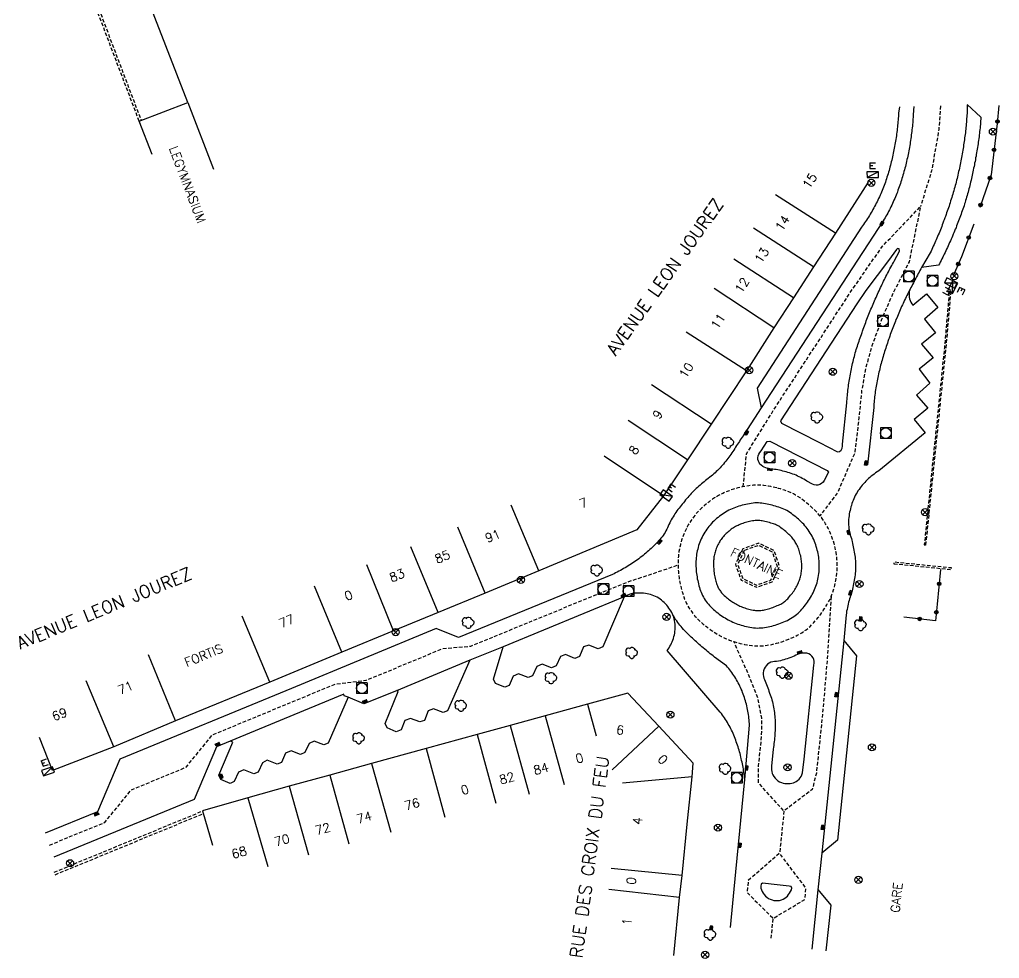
# Model space of a CAD drawing. Header units: millimetres. Extents: x 150050 to 151000, y 152675 to 153000.
# Drawn here: x 150366 to 150503.3, y 152689.5 to 152821.1 of the extents above; entities that cross this region are included whole.
import ezdxf
from ezdxf.enums import TextEntityAlignment as Align

# ---------------------------------------------------------------- set-up
doc = ezdxf.new("R2010")
doc.units = ezdxf.units.MM
doc.linetypes.add('DASHED', pattern=[0.75, 0.5, -0.25])
doc.layers.get('0').update_dxf_attribs({"linetype": 'CONTINUOUS'})
for name, color, linetype in [('W0001', 6, 'DASHED'), ('W0008', 7, 'CONTINUOUS'), ('W0100', 7, 'CONTINUOUS'), ('W0112', 1, 'DASHED'), ('W0300', 7, 'CONTINUOUS'), ('W0322', 7, 'CONTINUOUS'), ('W0400', 7, 'CONTINUOUS'), ('W0420', 7, 'CONTINUOUS'), ('W0430', 7, 'CONTINUOUS'), ('W0469', 7, 'CONTINUOUS'), ('W0984', 7, 'CONTINUOUS'), ('W0989', 7, 'CONTINUOUS'), ('W0991', 7, 'CONTINUOUS'), ('W1102', 7, 'CONTINUOUS')]:
    doc.layers.add(name, color=color, linetype=linetype)
doc.styles.get("Standard").update_dxf_attribs({"font": 'romans.shx', "width": 0.85})

# ---------------------------------------------------------------- blocks, each defined once
blk = doc.blocks.new('T300')
for p, q in [((-0.8, 0.51), (-0.86, 0.34)), ((-0.86, 0.34), (-0.86, 0.17)), ((-0.86, 0.17), (-0.74, 0.06)), ((-0.69, 0.63), (-0.8, 0.51)), ((-0.8, -0.06), (-0.74, 0.06)), ((-0.74, 0.06), (-0.69, 0.11)), ((-0.57, 0.69), (-0.69, 0.63)), ((-0.46, 0.69), (-0.57, 0.69)), ((-0.29, 0.63), (-0.46, 0.69)), ((-0.29, 0.63), (-0.17, 0.74)), ((-0.23, 0.57), (-0.29, 0.63)), ((-0.17, 0.74), (-0.06, 0.8)), ((-0.06, 0.8), (0.06, 0.8)), ((0.06, 0.8), (0.23, 0.74)), ((0.23, 0.74), (0.34, 0.63)), ((0.34, 0.63), (0.4, 0.51)), ((0.46, 0.46), (0.34, 0.46)), ((0.4, 0.51), (0.4, 0.46)), ((0.57, 0.4), (0.46, 0.46)), ((0.57, 0.4), (0.69, 0.29)), ((0.69, 0.29), (0.74, 0.17)), ((0.74, 0.06), (0.69, -0.17)), ((0.74, 0.17), (0.74, 0.06)), ((-0.8, -0.17), (-0.8, -0.06)), ((-0.8, -0.23), (-0.8, -0.17)), ((-0.74, -0.34), (-0.8, -0.23)), ((-0.69, -0.4), (-0.74, -0.34)), ((-0.51, -0.46), (-0.69, -0.4)), ((-0.4, -0.46), (-0.51, -0.46)), ((-0.4, -0.46), (-0.34, -0.46)), ((-0.34, -0.46), (-0.34, -0.4)), ((-0.34, -0.51), (-0.34, -0.46)), ((-0.29, -0.63), (-0.34, -0.51)), ((-0.17, -0.74), (-0.29, -0.63)), ((-0.06, -0.8), (-0.17, -0.74)), ((0.06, -0.8), (-0.06, -0.8)), ((0.17, -0.74), (0.06, -0.8)), ((0.23, -0.69), (0.17, -0.74)), ((0.29, -0.46), (0.23, -0.46)), ((0.29, -0.63), (0.23, -0.69)), ((0.46, -0.4), (0.29, -0.46)), ((0.34, -0.51), (0.29, -0.63)), ((0.34, -0.51), (0.34, -0.46)), ((0.57, -0.34), (0.46, -0.4)), ((0.63, -0.29), (0.57, -0.34)), ((0.69, -0.17), (0.63, -0.29))]:
    blk.add_line(p, q)
blk = doc.blocks.new('T430')
at = {"flags": 128}
for points in [[(-0.4, 2.1), (0.4, 2.1)], [(-0.4, 2.1), (-0.4, 1.3)], [(-0.4, 1.7), (0, 1.7)], [(0.8, 0.8), (-0.8, 0.8)], [(-0.8, 0.8), (-0.8, 0)], [(0.8, 0.8), (-0.8, 0)], [(-0.8, 0), (0.8, 0)], [(-0.4, 1.3), (0.4, 1.3)], [(0.8, 0), (0.8, 0.8)]]:
    blk.add_lwpolyline(points, dxfattribs=at)
blk = doc.blocks.new('T400')
for p, q in [((-0.15, 0.3), (0.15, 0.3)), ((-0.15, -0.25), (-0.15, 0.3)), ((-0.15, 0.15), (0.15, 0.15)), ((-0.15, 0), (0.15, 0)), ((0.15, 0.3), (0.15, -0.25)), ((-0.15, -0.15), (0.15, -0.15)), ((-0.15, -0.25), (-0.15, -0.3)), ((-0.15, -0.3), (0.15, -0.3)), ((0.15, -0.3), (0.15, -0.25))]:
    blk.add_line(p, q)
blk = doc.blocks.new('T420')
for p, q in [((0.75, 0.75), (-0.75, 0.75)), ((-0.75, 0.75), (-0.75, -0.75)), ((0.75, 0.75), (0.75, -0.75)), ((0.75, -0.75), (-0.75, -0.75))]:
    blk.add_line(p, q)
blk.add_ellipse((0, 0), major_axis=(-0.53, 0.53), ratio=1, start_param=3.926991, end_param=10.210176)
blk = doc.blocks.new('t322o')
at = {"color": 0, "linetype": 'Continuous'}
for radius in [0.25, 0.15]:
    blk.add_circle((0, 0), radius, dxfattribs=at)
blk = doc.blocks.new('T469')
at = {"color": 0, "linetype": 'Continuous', "flags": 128}
for points in [[(-0.35, 0.35), (0.35, -0.35)], [(-0.35, -0.35), (0.35, 0.35)]]:
    blk.add_lwpolyline(points, dxfattribs=at)
at = {"color": 0, "linetype": 'Continuous'}
blk.add_circle((0, 0), 0.5, dxfattribs=at)

msp = doc.modelspace()

# ---------------------------------------------------------------- linework, layer by layer
at = {"layer": 'W0001', "flags": 128}
for points in [[(150495.04, 152808.99), (150494.79, 152805.68), (150493.78, 152799.89), (150492.22, 152794.87)], [(150467.39, 152755.62), (150467.86, 152760.25), (150471.94, 152766.82), (150476.09, 152773.18), (150479.77, 152778.82), (150482.26, 152782.64), (150484.36, 152785.69), (150486.9, 152789.32), (150492.22, 152794.87), (150490.62, 152787.12), (150488.35, 152782.7), (150486.77, 152779.07), (150485.42, 152775.35), (150484.57, 152772.34), (150483.98, 152769.09), (150483.59, 152765.27), (150483.02, 152760.36), (150480.57, 152754.72), (150478.13, 152751.55)], [(150370.21, 152705.4), (150377.95, 152708.58), (150381.68, 152713.14), (150389.34, 152716.32), (150393.04, 152720.85), (150410.27, 152727.98), (150414.59, 152728.5), (150425.33, 152732.95), (150429.21, 152733.28), (150446.62, 152740.42), (150451.6, 152742.42), (150454.63, 152743.4), (150458.26, 152744.66)], [(150479.69, 152740.22), (150479.16, 152731.55), (150478.55, 152724.35), (150477.64, 152715.48), (150477.06, 152713.2), (150473.09, 152710.17), (150469.52, 152714.14), (150469.55, 152716.49), (150469.97, 152720.71), (150470, 152723.18), (150469.47, 152725.97), (150468.11, 152729.35), (150466.07, 152733.92)], [(150473.09, 152710.17), (150472.49, 152704.24)], [(150471.3, 152692.33), (150471.58, 152695.12), (150476.06, 152697.81), (150476.16, 152699.39), (150472.49, 152704.24), (150468.1, 152700.44), (150467.94, 152698.75), (150471.58, 152695.12)]]:
    msp.add_lwpolyline(points, dxfattribs=at)
msp.add_lwpolyline([(150472.08, 152755.44), (150471.82, 152755.51), (150471.53, 152755.58), (150471.24, 152755.64), (150470.94, 152755.7), (150470.62, 152755.75), (150470.29, 152755.8), (150469.95, 152755.83), (150469.6, 152755.85), (150469.23, 152755.85), (150468.85, 152755.83), (150468.49, 152755.8), (150468.16, 152755.75), (150467.85, 152755.71), (150467.55, 152755.65), (150467.24, 152755.59), (150466.93, 152755.52), (150466.63, 152755.44), (150466.32, 152755.36), (150466.02, 152755.27), (150465.72, 152755.17), (150465.42, 152755.06), (150465.12, 152754.94), (150464.82, 152754.82), (150464.53, 152754.68), (150464.23, 152754.54), (150463.94, 152754.38), (150463.66, 152754.22), (150463.37, 152754.05), (150463.09, 152753.86), (150462.82, 152753.67), (150462.55, 152753.47), (150462.28, 152753.26), (150462.03, 152753.05), (150461.78, 152752.83), (150461.54, 152752.61), (150461.31, 152752.37), (150461.08, 152752.13), (150460.86, 152751.89), (150460.65, 152751.63), (150460.44, 152751.37), (150460.25, 152751.11), (150460.06, 152750.83), (150459.88, 152750.55), (150459.7, 152750.27), (150459.54, 152749.98), (150459.39, 152749.68), (150459.24, 152749.37), (150459.11, 152749.07), (150458.98, 152748.75), (150458.86, 152748.43), (150458.76, 152748.12), (150458.66, 152747.8), (150458.58, 152747.48), (150458.51, 152747.16), (150458.44, 152746.85), (150458.39, 152746.53), (150458.35, 152746.22), (150458.31, 152745.9), (150458.29, 152745.59), (150458.27, 152745.28), (150458.26, 152744.97), (150458.26, 152744.66), (150458.27, 152744.35), (150458.28, 152744.05), (150458.31, 152743.74), (150458.33, 152743.44), (150458.37, 152743.15), (150458.41, 152742.85), (150458.46, 152742.56), (150458.51, 152742.26), (150458.56, 152741.97), (150458.63, 152741.68), (150458.7, 152741.38), (150458.77, 152741.09), (150458.86, 152740.79), (150458.96, 152740.49), (150459.06, 152740.18), (150459.18, 152739.88), (150459.31, 152739.57), (150459.45, 152739.27), (150459.61, 152738.97), (150459.78, 152738.66), (150459.97, 152738.37), (150460.17, 152738.07), (150460.39, 152737.78), (150460.63, 152737.5), (150460.87, 152737.24), (150461.1, 152737), (150461.33, 152736.79), (150461.55, 152736.57), (150461.79, 152736.37), (150462.03, 152736.17), (150462.27, 152735.97), (150462.51, 152735.78), (150462.76, 152735.6), (150463.02, 152735.42), (150463.28, 152735.25), (150463.54, 152735.09), (150463.81, 152734.93), (150464.08, 152734.78), (150464.35, 152734.64), (150464.63, 152734.5), (150464.91, 152734.37), (150465.19, 152734.25), (150465.48, 152734.13), (150465.77, 152734.02), (150466.07, 152733.92), (150466.36, 152733.83), (150466.66, 152733.74), (150466.97, 152733.66), (150467.27, 152733.59), (150467.58, 152733.52), (150467.89, 152733.46), (150468.22, 152733.41), (150468.58, 152733.36), (150468.96, 152733.33), (150469.33, 152733.31), (150469.69, 152733.32), (150470.05, 152733.33), (150470.4, 152733.36), (150470.74, 152733.41), (150471.08, 152733.46), (150471.41, 152733.52), (150471.73, 152733.6), (150472.04, 152733.68), (150472.35, 152733.76), (150472.64, 152733.85), (150472.93, 152733.95), (150473.22, 152734.05), (150473.5, 152734.15), (150473.77, 152734.26), (150474.04, 152734.37), (150474.35, 152734.5), (150474.66, 152734.64), (150474.97, 152734.8), (150475.28, 152734.97), (150475.59, 152735.16), (150475.89, 152735.36), (150476.19, 152735.57), (150476.48, 152735.81), (150476.76, 152736.05), (150477.03, 152736.32), (150477.28, 152736.58), (150477.5, 152736.82), (150477.69, 152737.05), (150477.88, 152737.28), (150478.07, 152737.52), (150478.26, 152737.77), (150478.44, 152738.02), (150478.61, 152738.27), (150478.79, 152738.53), (150478.95, 152738.8), (150479.11, 152739.07), (150479.27, 152739.35), (150479.41, 152739.63), (150479.55, 152739.92), (150479.69, 152740.22), (150479.81, 152740.53), (150479.93, 152740.84), (150480.04, 152741.15), (150480.13, 152741.48), (150480.22, 152741.8), (150480.3, 152742.14), (150480.36, 152742.47), (150480.42, 152742.81), (150480.46, 152743.14), (150480.5, 152743.47), (150480.53, 152743.79), (150480.54, 152744.12), (150480.55, 152744.45), (150480.55, 152744.78), (150480.54, 152745.1), (150480.52, 152745.43), (150480.49, 152745.75), (150480.45, 152746.08), (150480.4, 152746.4), (150480.34, 152746.72), (150480.27, 152747.04), (150480.2, 152747.35), (150480.11, 152747.67), (150480.02, 152747.98), (150479.92, 152748.29), (150479.81, 152748.59), (150479.69, 152748.9), (150479.56, 152749.2), (150479.42, 152749.51), (150479.27, 152749.82), (150479.1, 152750.14), (150478.92, 152750.44), (150478.73, 152750.73), (150478.54, 152751.02), (150478.34, 152751.29), (150478.13, 152751.55), (150477.91, 152751.8), (150477.69, 152752.05), (150477.47, 152752.28), (150477.24, 152752.5), (150477.01, 152752.72), (150476.78, 152752.93), (150476.55, 152753.13), (150476.31, 152753.33), (150476.08, 152753.51), (150475.84, 152753.7), (150475.6, 152753.87), (150475.35, 152754.06), (150475.05, 152754.25), (150474.73, 152754.45), (150474.42, 152754.61), (150474.1, 152754.76), (150473.79, 152754.9), (150473.49, 152755.02), (150473.19, 152755.12), (150472.9, 152755.21), (150472.62, 152755.3), (150472.35, 152755.37)], close=True, dxfattribs=at)
at = {"layer": 'W0008', "flags": 128}
for points in [[(150491.31, 152808.88), (150491.25, 152808.4), (150491.24, 152808.15), (150491.22, 152807.9), (150491.21, 152807.65), (150491.19, 152807.4), (150491.17, 152807.15), (150491.15, 152806.9), (150491.13, 152806.65), (150491.11, 152806.4), (150491.09, 152806.15), (150491.06, 152805.9), (150491.03, 152805.65), (150491.01, 152805.4), (150490.98, 152805.16), (150490.94, 152804.91), (150490.91, 152804.66), (150490.88, 152804.41), (150490.84, 152804.16), (150490.8, 152803.92), (150490.76, 152803.67), (150490.72, 152803.42), (150490.68, 152803.17), (150490.63, 152802.93), (150490.59, 152802.68), (150490.54, 152802.43), (150490.49, 152802.19), (150490.44, 152801.94), (150490.39, 152801.7), (150490.33, 152801.46), (150490.28, 152801.21), (150490.22, 152800.97), (150490.16, 152800.73), (150490.1, 152800.49), (150490.04, 152800.25), (150489.97, 152800.01), (150489.91, 152799.77), (150489.84, 152799.53), (150489.77, 152799.29), (150489.7, 152799.05), (150489.62, 152798.81), (150489.55, 152798.57), (150489.47, 152798.34), (150489.4, 152798.1), (150489.32, 152797.86), (150489.23, 152797.63), (150489.15, 152797.39), (150489.07, 152797.16), (150488.98, 152796.92), (150488.89, 152796.69), (150488.8, 152796.46), (150488.71, 152796.22), (150488.61, 152795.99), (150488.51, 152795.76), (150488.41, 152795.53), (150488.31, 152795.3), (150488.2, 152795.08), (150488.09, 152794.85), (150487.98, 152794.63), (150487.87, 152794.4), (150487.75, 152794.18), (150487.63, 152793.96), (150487.51, 152793.74), (150487.39, 152793.52), (150487.26, 152793.31), (150487.13, 152793.09), (150487, 152792.88), (150469.89, 152766.67), (150467.51, 152762.97), (150467.38, 152762.77), (150467.24, 152762.57), (150467.11, 152762.37), (150466.98, 152762.17), (150466.85, 152761.97), (150466.71, 152761.78), (150466.58, 152761.58), (150466.45, 152761.38), (150466.33, 152761.17), (150466.2, 152760.96), (150466.07, 152760.75), (150465.94, 152760.55), (150465.81, 152760.35), (150465.67, 152760.15), (150465.53, 152759.95), (150465.39, 152759.75), (150465.25, 152759.56), (150465.1, 152759.37), (150464.95, 152759.18), (150464.79, 152758.99), (150464.64, 152758.8), (150464.48, 152758.62), (150464.32, 152758.44), (150464.15, 152758.26), (150463.98, 152758.08), (150463.8, 152757.91), (150463.62, 152757.74), (150463.44, 152757.58), (150463.26, 152757.41), (150463.07, 152757.26), (150462.88, 152757.1), (150462.69, 152756.94), (150462.5, 152756.79), (150462.31, 152756.63), (150462.12, 152756.48), (150461.93, 152756.32), (150461.74, 152756.17), (150461.55, 152756.01), (150461.36, 152755.85), (150461.17, 152755.69), (150460.99, 152755.53), (150460.81, 152755.37), (150460.63, 152755.2), (150460.45, 152755.02), (150460.28, 152754.85), (150460.11, 152754.67), (150459.95, 152754.49), (150459.79, 152754.31), (150459.62, 152754.13), (150459.46, 152753.94), (150459.31, 152753.76), (150459.15, 152753.57), (150459, 152753.38), (150458.84, 152753.19), (150458.69, 152753), (150458.55, 152752.81), (150458.4, 152752.61), (150458.25, 152752.42), (150458.11, 152752.22), (150457.97, 152752.02), (150457.83, 152751.82), (150457.7, 152751.62), (150457.56, 152751.42), (150457.43, 152751.21), (150457.31, 152750.99), (150457.2, 152750.77), (150457.09, 152750.55), (150456.99, 152750.32), (150456.89, 152750.1), (150456.78, 152749.87), (150456.68, 152749.65), (150456.57, 152749.43), (150456.45, 152749.21), (150456.32, 152749), (150456.18, 152748.8), (150456.02, 152748.6), (150455.87, 152748.41), (150455.71, 152748.22), (150455.54, 152748.03), (150455.37, 152747.85), (150455.2, 152747.67), (150455.03, 152747.49), (150454.85, 152747.32), (150454.67, 152747.15), (150454.48, 152746.98), (150454.3, 152746.81), (150454.11, 152746.65), (150453.93, 152746.49), (150453.74, 152746.32), (150453.55, 152746.16), (150453.36, 152746), (150453.17, 152745.84), (150452.97, 152745.68), (150452.77, 152745.52), (150452.56, 152745.37), (150452.35, 152745.22), (150452.14, 152745.07), (150451.93, 152744.93), (150451.72, 152744.79), (150451.5, 152744.66), (150451.29, 152744.52), (150451.07, 152744.39), (150450.85, 152744.26), (150450.63, 152744.14), (150450.41, 152744.01), (150450.19, 152743.89), (150449.97, 152743.78), (150449.74, 152743.66), (150449.51, 152743.55), (150449.29, 152743.43), (150449.06, 152743.32), (150427.52, 152734.49), (150424.36, 152735.74), (150404.11, 152727.34), (150380.07, 152717.42), (150376.95, 152710.08), (150369.62, 152707.07)], [(150489.27, 152808.87), (150489.17, 152808.27), (150489.16, 152808.02), (150489.14, 152807.77), (150489.13, 152807.52), (150489.11, 152807.27), (150489.09, 152807.02), (150489.07, 152806.77), (150489.05, 152806.53), (150489.02, 152806.28), (150489, 152806.03), (150488.97, 152805.78), (150488.94, 152805.53), (150488.91, 152805.29), (150488.87, 152805.04), (150488.84, 152804.79), (150488.8, 152804.55), (150488.77, 152804.3), (150488.73, 152804.05), (150488.68, 152803.81), (150488.64, 152803.56), (150488.6, 152803.31), (150488.55, 152803.07), (150488.5, 152802.83), (150488.45, 152802.58), (150488.4, 152802.34), (150488.35, 152802.1), (150488.3, 152801.86), (150488.25, 152801.62), (150488.19, 152801.38), (150488.13, 152801.14), (150488.07, 152800.9), (150488.01, 152800.66), (150487.95, 152800.42), (150487.88, 152800.18), (150487.82, 152799.94), (150487.75, 152799.71), (150487.68, 152799.47), (150487.61, 152799.23), (150487.53, 152799), (150487.46, 152798.77), (150487.38, 152798.53), (150487.3, 152798.3), (150487.21, 152798.07), (150487.13, 152797.83), (150487.04, 152797.6), (150486.95, 152797.37), (150486.86, 152797.14), (150486.76, 152796.91), (150486.66, 152796.68), (150486.56, 152796.46), (150486.46, 152796.23), (150486.36, 152796.01), (150486.25, 152795.78), (150486.14, 152795.56), (150486.03, 152795.34), (150485.92, 152795.12), (150485.8, 152794.9), (150485.68, 152794.68), (150485.56, 152794.47), (150485.44, 152794.25), (150485.32, 152794.04), (150485.19, 152793.83), (150485.06, 152793.62), (150484.93, 152793.41), (150484.8, 152793.2), (150484.67, 152792.99), (150484.53, 152792.78), (150484.39, 152792.58), (150484.25, 152792.38), (150484.1, 152792.17), (150483.96, 152791.97), (150469.36, 152769.41), (150469.89, 152766.66)], [(150498.77, 152809.1), (150498.77, 152808.93), (150498.76, 152808.68), (150498.76, 152808.43), (150498.75, 152808.19), (150498.74, 152807.94), (150498.73, 152807.69), (150498.71, 152807.45), (150498.69, 152807.2), (150498.68, 152806.95), (150498.66, 152806.71), (150498.64, 152806.46), (150498.61, 152806.21), (150498.59, 152805.97), (150498.56, 152805.72), (150498.53, 152805.47), (150498.51, 152805.23), (150498.47, 152804.98), (150498.44, 152804.74), (150498.41, 152804.49), (150498.38, 152804.25), (150498.34, 152804), (150498.3, 152803.76), (150498.27, 152803.51), (150498.23, 152803.26), (150498.19, 152803.01), (150498.15, 152802.76), (150498.1, 152802.51), (150498.06, 152802.26), (150498.02, 152802.01), (150497.97, 152801.77), (150497.93, 152801.52), (150497.88, 152801.27), (150497.83, 152801.02), (150497.78, 152800.78), (150497.73, 152800.53), (150497.68, 152800.28), (150497.63, 152800.04), (150497.57, 152799.79), (150497.52, 152799.55), (150497.46, 152799.3), (150497.4, 152799.05), (150497.34, 152798.81), (150497.28, 152798.57), (150497.22, 152798.32), (150497.16, 152798.08), (150497.09, 152797.83), (150497.03, 152797.59), (150496.96, 152797.35), (150496.89, 152797.1), (150496.82, 152796.86), (150496.75, 152796.62), (150496.68, 152796.38), (150496.6, 152796.14), (150496.53, 152795.9), (150496.45, 152795.66), (150496.38, 152795.42), (150496.3, 152795.18), (150496.22, 152794.94), (150496.14, 152794.7), (150496.06, 152794.46), (150495.98, 152794.22), (150495.89, 152793.99), (150495.81, 152793.75), (150495.72, 152793.51), (150495.64, 152793.28), (150495.55, 152793.04), (150495.46, 152792.81), (150495.37, 152792.57), (150495.28, 152792.34), (150495.19, 152792.1), (150495.1, 152791.87), (150495.01, 152791.63), (150494.91, 152791.4), (150494.82, 152791.17), (150494.72, 152790.94), (150494.62, 152790.7), (150494.53, 152790.47), (150494.43, 152790.24), (150494.33, 152790.01), (150494.22, 152789.78), (150494.12, 152789.55), (150494.02, 152789.32), (150493.91, 152789.09), (150493.81, 152788.86), (150493.7, 152788.64), (150493.59, 152788.41), (150492.36, 152786.35), (150492.25, 152786.13), (150492.13, 152785.92), (150492.02, 152785.7), (150491.91, 152785.48), (150491.79, 152785.26), (150491.68, 152785.05), (150491.57, 152784.83), (150491.45, 152784.61), (150491.34, 152784.4), (150491.23, 152784.18), (150491.12, 152783.96), (150491, 152783.74), (150490.89, 152783.53), (150490.78, 152783.31), (150490.66, 152783.09), (150490.55, 152782.87), (150490.44, 152782.66), (150490.33, 152782.43), (150490.22, 152782.21), (150490.11, 152781.99), (150490, 152781.76), (150489.89, 152781.54), (150489.79, 152781.31), (150489.68, 152781.09), (150489.58, 152780.86), (150489.48, 152780.63), (150489.37, 152780.41), (150489.27, 152780.18), (150489.18, 152779.95), (150489.08, 152779.72), (150488.98, 152779.49), (150488.89, 152779.26), (150488.79, 152779.03), (150488.7, 152778.8), (150488.61, 152778.57), (150488.52, 152778.34), (150488.43, 152778.1), (150488.34, 152777.87), (150488.25, 152777.64), (150488.16, 152777.4), (150488.08, 152777.17), (150487.99, 152776.93), (150487.91, 152776.7), (150487.83, 152776.46), (150487.74, 152776.23), (150487.66, 152775.99), (150487.58, 152775.75), (150487.5, 152775.52), (150487.42, 152775.28), (150487.35, 152775.04), (150487.27, 152774.8), (150487.2, 152774.56), (150487.12, 152774.33), (150487.05, 152774.09), (150486.98, 152773.85), (150486.91, 152773.61), (150486.84, 152773.37), (150486.77, 152773.13), (150486.71, 152772.89), (150486.64, 152772.64), (150486.58, 152772.4), (150486.52, 152772.16), (150486.46, 152771.92), (150486.4, 152771.67), (150486.34, 152771.43), (150486.29, 152771.18), (150486.24, 152770.94), (150486.19, 152770.69), (150486.14, 152770.45), (150486.09, 152770.2), (150486.05, 152769.95), (150486.01, 152769.71), (150485.97, 152769.46), (150485.93, 152769.21), (150485.89, 152768.97), (150485.86, 152768.72), (150485.83, 152768.47), (150485.8, 152768.22), (150485.77, 152767.97), (150485.75, 152767.72), (150485.72, 152767.47), (150485.7, 152767.22), (150485.68, 152766.97), (150485.67, 152766.72), (150484.79, 152758.68)], [(150498.77, 152809.17), (150500.69, 152807.39), (150500.67, 152807.14), (150500.65, 152806.89), (150500.63, 152806.64), (150500.61, 152806.39), (150500.58, 152806.14), (150500.56, 152805.9), (150500.53, 152805.65), (150500.51, 152805.4), (150500.48, 152805.15), (150500.45, 152804.9), (150500.42, 152804.65), (150500.39, 152804.41), (150500.35, 152804.16), (150500.32, 152803.91), (150500.28, 152803.67), (150500.25, 152803.42), (150500.21, 152803.17), (150500.17, 152802.92), (150500.13, 152802.68), (150500.09, 152802.43), (150500.04, 152802.19), (150500, 152801.94), (150499.95, 152801.69), (150499.91, 152801.45), (150499.86, 152801.21), (150499.81, 152800.97), (150499.77, 152800.73), (150499.72, 152800.48), (150499.67, 152800.24), (150499.62, 152800), (150499.57, 152799.76), (150499.52, 152799.52), (150499.46, 152799.28), (150499.41, 152799.04), (150499.36, 152798.8), (150499.3, 152798.56), (150499.24, 152798.32), (150499.19, 152798.08), (150499.13, 152797.84), (150499.07, 152797.6), (150499.01, 152797.37), (150498.94, 152797.13), (150498.88, 152796.89), (150498.81, 152796.65), (150498.75, 152796.42), (150498.68, 152796.18), (150498.61, 152795.94), (150498.54, 152795.71), (150498.47, 152795.47), (150498.39, 152795.24), (150498.32, 152795), (150498.24, 152794.77), (150498.16, 152794.53), (150498.08, 152794.29), (150497.99, 152794.05), (150497.91, 152793.81), (150497.82, 152793.57), (150497.74, 152793.34), (150497.65, 152793.1), (150497.56, 152792.86), (150497.47, 152792.63), (150497.38, 152792.39), (150497.29, 152792.16), (150497.2, 152791.92), (150497.1, 152791.69), (150497.01, 152791.45), (150496.91, 152791.22), (150496.81, 152790.99), (150496.72, 152790.75), (150496.62, 152790.52), (150496.52, 152790.29), (150496.41, 152790.06), (150496.31, 152789.83), (150496.21, 152789.6), (150496.1, 152789.37), (150496, 152789.14), (150495.89, 152788.91), (150495.78, 152788.68), (150495.67, 152788.46), (150495.56, 152788.23), (150495.45, 152788), (150495.34, 152787.78), (150495.23, 152787.55), (150495.11, 152787.32), (150495, 152787.1), (150494.88, 152786.87), (150494.76, 152786.65), (150492.35, 152786.34)], [(150490.7, 152783.17), (150490.65, 152782.92), (150490.62, 152782.68), (150490.62, 152782.43), (150490.64, 152782.19), (150490.68, 152781.94), (150490.76, 152781.7), (150490.86, 152781.47), (150490.99, 152781.26), (150491.15, 152781.06), (150493.08, 152782.64), (150494.65, 152780.72), (150492.78, 152779.11), (150494.31, 152777.18), (150492.38, 152775.61), (150493.98, 152773.69), (150492.02, 152772.09), (150493.55, 152770.12), (150491.65, 152768.46), (150493.24, 152766.65), (150491.33, 152765.05), (150492.89, 152763.17), (150486.37, 152757.83), (150486.15, 152757.69), (150485.94, 152757.55), (150485.73, 152757.4), (150485.53, 152757.25), (150485.33, 152757.09), (150485.13, 152756.93), (150484.94, 152756.76), (150484.76, 152756.59), (150484.58, 152756.41), (150484.41, 152756.23), (150484.24, 152756.04), (150484.07, 152755.85), (150483.91, 152755.65), (150483.76, 152755.45), (150483.61, 152755.24), (150483.46, 152755.03), (150483.33, 152754.81), (150483.21, 152754.6), (150483.09, 152754.38), (150482.98, 152754.16), (150482.88, 152753.94), (150482.79, 152753.71), (150482.7, 152753.48), (150482.62, 152753.25), (150482.54, 152753.01), (150482.48, 152752.78), (150482.41, 152752.54), (150482.36, 152752.3), (150482.3, 152752.06), (150482.25, 152751.81), (150482.21, 152751.56), (150482.18, 152751.3), (150482.16, 152751.04), (150482.15, 152750.79), (150482.15, 152750.53), (150482.16, 152750.28), (150482.17, 152750.02), (150482.19, 152749.76), (150482.22, 152749.51), (150482.27, 152749.27), (150482.32, 152749.05), (150482.39, 152748.82), (150482.47, 152748.6), (150482.54, 152748.38), (150482.61, 152748.15), (150482.66, 152747.92), (150482.71, 152747.68), (150482.76, 152747.44), (150482.81, 152747.2), (150482.86, 152746.96), (150482.9, 152746.71), (150482.94, 152746.47), (150482.98, 152746.23), (150483.02, 152745.99), (150483.05, 152745.74), (150483.07, 152745.5), (150483.1, 152745.25), (150483.11, 152745.01), (150483.12, 152744.76), (150483.13, 152744.51), (150483.12, 152744.26), (150483.11, 152744.01), (150483.1, 152743.75), (150483.08, 152743.5), (150483.05, 152743.25), (150483.02, 152743), (150482.98, 152742.75), (150482.95, 152742.5), (150482.9, 152742.25), (150482.86, 152742), (150482.81, 152741.76), (150482.75, 152741.51), (150482.7, 152741.26), (150482.64, 152741.03), (150482.58, 152740.81), (150482.5, 152740.58), (150482.43, 152740.36), (150482.35, 152740.14), (150482.28, 152739.92), (150482.21, 152739.69), (150482.15, 152739.44), (150482.09, 152739.18), (150482.03, 152738.93), (150481.98, 152738.68), (150481.93, 152738.42), (150481.88, 152738.17), (150481.84, 152737.91), (150481.8, 152737.66), (150481.47, 152734.05), (150478.39, 152704.27), (150477.86, 152699.13), (150477, 152690.82)], [(150465.59, 152693.83), (150466.35, 152701.64), (150467.61, 152714.59), (150467.58, 152714.84), (150467.56, 152715.08), (150467.52, 152715.33), (150467.49, 152715.57), (150467.45, 152715.82), (150467.41, 152716.06), (150467.37, 152716.3), (150467.32, 152716.55), (150467.28, 152716.79), (150467.23, 152717.03), (150467.17, 152717.27), (150467.12, 152717.51), (150467.06, 152717.74), (150467, 152717.98), (150466.94, 152718.22), (150466.87, 152718.46), (150466.8, 152718.69), (150466.73, 152718.93), (150466.66, 152719.16), (150466.58, 152719.4), (150466.5, 152719.63), (150466.42, 152719.86), (150466.34, 152720.09), (150466.25, 152720.32), (150466.16, 152720.56), (150466.07, 152720.79), (150465.97, 152721.02), (150465.87, 152721.25), (150465.76, 152721.48), (150465.65, 152721.7), (150465.54, 152721.93), (150465.42, 152722.15), (150465.3, 152722.36), (150465.17, 152722.58), (150465.04, 152722.79), (150464.91, 152723), (150464.77, 152723.21), (150464.63, 152723.42), (150464.48, 152723.62), (150464.33, 152723.83), (150464.18, 152724.02), (150456.72, 152732.66), (150456.87, 152732.85), (150457.01, 152733.05), (150457.13, 152733.26), (150457.25, 152733.47), (150457.36, 152733.68), (150457.45, 152733.9), (150457.54, 152734.13), (150457.61, 152734.36), (150457.68, 152734.61), (150457.74, 152734.85), (150457.79, 152735.1), (150457.83, 152735.35), (150457.86, 152735.6), (150457.87, 152735.85), (150457.87, 152736.1), (150457.86, 152736.35), (150457.82, 152736.61), (150457.78, 152736.85), (150457.72, 152737.09), (150457.65, 152737.33), (150457.56, 152737.55), (150457.47, 152737.78), (150457.37, 152738), (150457.25, 152738.21), (150457.12, 152738.42), (150456.98, 152738.62), (150456.83, 152738.82), (150456.68, 152739.02), (150456.51, 152739.21), (150456.33, 152739.38), (150456.15, 152739.55), (150455.96, 152739.71), (150455.77, 152739.85), (150455.56, 152739.99), (150455.35, 152740.12), (150455.12, 152740.23), (150454.89, 152740.34), (150454.65, 152740.43), (150454.41, 152740.51), (150454.17, 152740.57), (150453.93, 152740.62), (150453.68, 152740.66), (150453.43, 152740.69), (150453.18, 152740.71), (150452.93, 152740.71), (150452.68, 152740.71), (150452.43, 152740.7), (150452.18, 152740.68), (150451.92, 152740.64), (150451.67, 152740.59), (150451.42, 152740.52), (150451.18, 152740.43), (150450.95, 152740.32), (150450.72, 152740.2), (150433.75, 152733.2), (150429.07, 152731.32), (150418.8, 152727.03), (150414.26, 152725.21), (150412.04, 152726.12), (150411.49, 152726.32), (150411.42, 152726.54), (150395.5, 152719.97), (150393.62, 152719.16), (150390.48, 152711.8), (150370.81, 152703.72)], [(150450.71, 152740.19), (150447.7, 152733.17), (150447.06, 152732.92), (150445.75, 152733.43), (150445.01, 152733.16), (150444.45, 152731.82), (150443.81, 152731.55), (150442.49, 152732.11), (150441.77, 152731.81), (150441.19, 152730.52), (150440.54, 152730.26), (150439.24, 152730.76), (150438.46, 152730.42), (150437.88, 152729.13), (150437.24, 152728.89), (150435.92, 152729.39), (150435.17, 152729.09), (150434.6, 152727.76), (150433.98, 152727.51), (150432.67, 152728.06), (150432.4, 152728.67), (150433.74, 152733.2)], [(150467.61, 152714.59), (150468.26, 152722.19), (150468.25, 152722.44), (150468.23, 152722.69), (150468.21, 152722.94), (150468.19, 152723.19), (150468.16, 152723.43), (150468.12, 152723.68), (150468.09, 152723.92), (150468.04, 152724.16), (150468, 152724.41), (150467.95, 152724.65), (150467.89, 152724.89), (150467.83, 152725.13), (150467.77, 152725.37), (150467.7, 152725.61), (150467.63, 152725.84), (150467.56, 152726.08), (150467.48, 152726.31), (150467.4, 152726.55), (150467.31, 152726.78), (150467.22, 152727.01), (150467.12, 152727.24), (150467.02, 152727.47), (150466.92, 152727.69), (150466.81, 152727.91), (150466.7, 152728.12), (150466.59, 152728.34), (150466.47, 152728.55), (150466.34, 152728.76), (150466.21, 152728.96), (150466.08, 152729.17), (150465.94, 152729.37), (150465.8, 152729.57), (150465.66, 152729.76), (150465.51, 152729.95), (150465.36, 152730.15), (150465.2, 152730.33), (150465.04, 152730.52), (150463.37, 152731.75), (150463.17, 152731.91), (150462.97, 152732.06), (150462.77, 152732.22), (150462.58, 152732.38), (150462.38, 152732.54), (150462.19, 152732.7), (150461.99, 152732.86), (150461.8, 152733.03), (150461.61, 152733.19), (150461.42, 152733.36), (150461.23, 152733.53), (150461.04, 152733.7), (150460.85, 152733.87), (150460.66, 152734.04), (150460.47, 152734.21), (150460.29, 152734.38), (150460.1, 152734.55), (150459.91, 152734.72), (150459.73, 152734.9), (150459.55, 152735.08), (150459.37, 152735.26), (150459.19, 152735.44), (150459.02, 152735.63), (150458.85, 152735.82), (150458.68, 152736.01), (150458.52, 152736.21), (150458.37, 152736.41), (150458.21, 152736.61), (150458.07, 152736.82), (150457.92, 152737.03), (150457.78, 152737.24), (150457.65, 152737.46), (150457.52, 152737.68), (150457.48, 152737.74)], [(150481.47, 152734.05), (150483.25, 152731.9), (150480.59, 152706.08), (150478.39, 152704.26)], [(150429.09, 152731.33), (150425.98, 152724.21), (150425.34, 152723.97), (150424, 152724.51), (150423.27, 152724.19), (150422.73, 152722.87), (150422.07, 152722.67), (150420.76, 152723.13), (150420, 152722.87), (150419.45, 152721.53), (150418.79, 152721.28), (150417.52, 152721.82), (150417.23, 152722.44), (150419.07, 152726.9), (150418.8, 152727.04)], [(150412.04, 152726.13), (150409.26, 152719.66), (150408.63, 152719.43), (150407.29, 152719.94), (150406.57, 152719.63), (150405.98, 152718.35), (150405.38, 152718.08), (150404.04, 152718.59), (150403.28, 152718.26), (150402.71, 152716.98), (150402.11, 152716.75), (150400.69, 152717.28), (150400.04, 152716.93), (150399.45, 152715.63), (150398.82, 152715.38), (150397.45, 152715.92), (150396.67, 152715.6), (150396.09, 152714.29), (150395.52, 152714.02), (150394.2, 152714.58), (150393.94, 152715.2), (150395.87, 152719.83), (150395.5, 152719.97)], [(150477.86, 152699.15), (150479.65, 152696.96), (150478.98, 152690.56)]]:
    msp.add_lwpolyline(points, dxfattribs=at)
for points in [[(150480.62, 152760.53), (150480.88, 152760.55), (150481.11, 152760.76), (150481.25, 152761.01), (150481.3, 152761.28), (150481.28, 152761.58), (150481.9, 152767.37), (150481.92, 152767.63), (150481.94, 152767.88), (150481.96, 152768.13), (150481.98, 152768.39), (150482.01, 152768.64), (150482.03, 152768.89), (150482.06, 152769.14), (150482.09, 152769.4), (150482.13, 152769.65), (150482.16, 152769.9), (150482.2, 152770.15), (150482.24, 152770.4), (150482.27, 152770.65), (150482.32, 152770.9), (150482.36, 152771.15), (150482.41, 152771.4), (150482.45, 152771.65), (150482.5, 152771.9), (150482.55, 152772.15), (150482.6, 152772.4), (150482.66, 152772.65), (150482.71, 152772.9), (150482.77, 152773.15), (150482.83, 152773.39), (150482.89, 152773.63), (150482.96, 152773.87), (150483.02, 152774.12), (150483.09, 152774.36), (150483.16, 152774.6), (150483.23, 152774.84), (150483.3, 152775.08), (150483.38, 152775.31), (150483.46, 152775.55), (150483.53, 152775.79), (150483.61, 152776.03), (150483.69, 152776.26), (150483.77, 152776.5), (150483.86, 152776.74), (150483.94, 152776.97), (150484.03, 152777.21), (150484.11, 152777.44), (150484.2, 152777.68), (150484.28, 152777.91), (150484.37, 152778.15), (150484.46, 152778.38), (150484.55, 152778.61), (150484.63, 152778.85), (150484.72, 152779.09), (150484.82, 152779.33), (150484.91, 152779.56), (150485, 152779.8), (150485.1, 152780.04), (150485.19, 152780.27), (150485.29, 152780.51), (150485.39, 152780.75), (150485.49, 152780.98), (150485.59, 152781.22), (150485.69, 152781.45), (150485.79, 152781.68), (150485.89, 152781.92), (150486, 152782.15), (150486.1, 152782.38), (150486.21, 152782.62), (150486.31, 152782.85), (150486.42, 152783.08), (150486.53, 152783.31), (150486.64, 152783.54), (150486.74, 152783.76), (150486.85, 152783.99), (150486.95, 152784.21), (150487.06, 152784.43), (150487.17, 152784.65), (150487.28, 152784.86), (150487.39, 152785.08), (150487.5, 152785.3), (150487.61, 152785.52), (150487.72, 152785.74), (150487.84, 152785.95), (150487.95, 152786.17), (150488.07, 152786.39), (150488.19, 152786.6), (150488.3, 152786.82), (150488.42, 152787.03), (150488.54, 152787.24), (150489.28, 152788.63), (150489.22, 152788.95), (150489, 152788.99), (150488.85, 152788.84), (150487.75, 152787.31), (150484.55, 152783.13), (150483.3, 152781.25), (150472.61, 152764.87), (150472.73, 152764.51), (150478.09, 152761.81)], [(150479.17, 152757.91), (150479.34, 152757.65), (150478.73, 152756.51), (150478.58, 152756.26), (150478.37, 152756.06), (150478.11, 152755.92), (150477.85, 152755.85), (150477.6, 152755.84), (150477.35, 152755.87), (150477.1, 152755.96), (150476.3, 152756.41), (150476.1, 152756.55), (150475.88, 152756.67), (150475.67, 152756.79), (150475.46, 152756.91), (150475.24, 152757.02), (150475.01, 152757.12), (150474.79, 152757.22), (150474.56, 152757.31), (150474.34, 152757.4), (150474.11, 152757.48), (150473.88, 152757.56), (150473.65, 152757.63), (150473.41, 152757.69), (150473.18, 152757.75), (150472.95, 152757.81), (150472.71, 152757.87), (150472.48, 152757.92), (150472.24, 152757.98), (150472, 152758.02), (150471.76, 152758.05), (150471.52, 152758.07), (150471.27, 152758.1), (150471.03, 152758.13), (150470.79, 152758.18), (150470.56, 152758.26), (150470.33, 152758.36), (150470.12, 152758.47), (150469.92, 152758.62), (150469.74, 152758.8), (150469.61, 152759), (150469.51, 152759.2), (150469.44, 152759.43), (150469.43, 152759.67), (150469.47, 152759.94), (150469.56, 152760.19), (150469.7, 152760.42), (150469.89, 152760.63), (150470.76, 152761.96), (150471.1, 152762.02), (150473.23, 152760.94)], [(150471.45, 152753.02), (150471.21, 152753.08), (150470.98, 152753.14), (150470.74, 152753.19), (150470.49, 152753.24), (150470.25, 152753.28), (150470.01, 152753.31), (150469.77, 152753.33), (150469.52, 152753.35), (150469.28, 152753.35), (150469.03, 152753.34), (150468.78, 152753.31), (150468.52, 152753.28), (150468.27, 152753.24), (150468.01, 152753.19), (150467.76, 152753.14), (150467.51, 152753.09), (150467.26, 152753.03), (150467.02, 152752.96), (150466.78, 152752.89), (150466.54, 152752.81), (150466.3, 152752.72), (150466.06, 152752.63), (150465.83, 152752.53), (150465.6, 152752.42), (150465.37, 152752.31), (150465.15, 152752.19), (150464.92, 152752.06), (150464.71, 152751.93), (150464.49, 152751.79), (150464.28, 152751.64), (150464.07, 152751.49), (150463.86, 152751.32), (150463.66, 152751.16), (150463.46, 152750.98), (150463.28, 152750.81), (150463.1, 152750.63), (150462.92, 152750.44), (150462.75, 152750.25), (150462.59, 152750.06), (150462.43, 152749.86), (150462.28, 152749.65), (150462.14, 152749.45), (150462, 152749.23), (150461.87, 152749.02), (150461.74, 152748.79), (150461.63, 152748.57), (150461.52, 152748.33), (150461.41, 152748.1), (150461.31, 152747.85), (150461.22, 152747.61), (150461.14, 152747.36), (150461.07, 152747.12), (150461.01, 152746.88), (150460.95, 152746.64), (150460.9, 152746.39), (150460.86, 152746.15), (150460.83, 152745.91), (150460.8, 152745.66), (150460.78, 152745.42), (150460.77, 152745.18), (150460.76, 152744.93), (150460.76, 152744.69), (150460.77, 152744.44), (150460.78, 152744.2), (150460.8, 152743.95), (150460.82, 152743.71), (150460.85, 152743.46), (150460.88, 152743.21), (150460.92, 152742.97), (150460.96, 152742.72), (150461.01, 152742.47), (150461.07, 152742.23), (150461.12, 152741.99), (150461.18, 152741.75), (150461.25, 152741.51), (150461.33, 152741.28), (150461.41, 152741.05), (150461.5, 152740.82), (150461.59, 152740.6), (150461.7, 152740.38), (150461.81, 152740.16), (150461.93, 152739.95), (150462.06, 152739.74), (150462.2, 152739.54), (150462.35, 152739.34), (150462.51, 152739.15), (150462.68, 152738.96), (150462.86, 152738.78), (150463.05, 152738.6), (150463.23, 152738.43), (150463.42, 152738.26), (150463.62, 152738.09), (150463.81, 152737.94), (150464.01, 152737.78), (150464.21, 152737.64), (150464.42, 152737.49), (150464.63, 152737.36), (150464.84, 152737.23), (150465.05, 152737.1), (150465.26, 152736.98), (150465.48, 152736.87), (150465.7, 152736.76), (150465.93, 152736.65), (150466.16, 152736.56), (150466.39, 152736.46), (150466.62, 152736.38), (150466.85, 152736.3), (150467.09, 152736.22), (150467.33, 152736.15), (150467.58, 152736.08), (150467.83, 152736.03), (150468.08, 152735.97), (150468.33, 152735.92), (150468.59, 152735.88), (150468.85, 152735.85), (150469.11, 152735.83), (150469.37, 152735.81), (150469.63, 152735.82), (150469.89, 152735.83), (150470.14, 152735.85), (150470.39, 152735.88), (150470.64, 152735.92), (150470.89, 152735.97), (150471.14, 152736.03), (150471.39, 152736.09), (150471.64, 152736.16), (150471.88, 152736.23), (150472.12, 152736.32), (150472.37, 152736.4), (150472.61, 152736.49), (150472.85, 152736.58), (150473.09, 152736.68), (150473.33, 152736.78), (150473.57, 152736.89), (150473.8, 152737.01), (150474.03, 152737.14), (150474.25, 152737.27), (150474.46, 152737.41), (150474.67, 152737.56), (150474.87, 152737.72), (150475.07, 152737.9), (150475.26, 152738.08), (150475.44, 152738.27), (150475.61, 152738.46), (150475.78, 152738.66), (150475.94, 152738.85), (150476.1, 152739.05), (150476.25, 152739.26), (150476.4, 152739.46), (150476.54, 152739.67), (150476.68, 152739.88), (150476.81, 152740.09), (150476.94, 152740.31), (150477.06, 152740.53), (150477.18, 152740.75), (150477.29, 152740.98), (150477.39, 152741.21), (150477.48, 152741.44), (150477.57, 152741.68), (150477.65, 152741.92), (150477.73, 152742.16), (150477.79, 152742.41), (150477.85, 152742.66), (150477.9, 152742.92), (150477.95, 152743.18), (150477.98, 152743.44), (150478.01, 152743.7), (150478.03, 152743.96), (150478.04, 152744.22), (150478.05, 152744.47), (150478.05, 152744.73), (150478.04, 152744.98), (150478.02, 152745.23), (150478, 152745.49), (150477.97, 152745.74), (150477.93, 152745.99), (150477.89, 152746.24), (150477.83, 152746.49), (150477.77, 152746.73), (150477.71, 152746.98), (150477.63, 152747.23), (150477.55, 152747.47), (150477.47, 152747.72), (150477.37, 152747.96), (150477.27, 152748.2), (150477.16, 152748.44), (150477.04, 152748.68), (150476.92, 152748.91), (150476.79, 152749.13), (150476.65, 152749.35), (150476.51, 152749.56), (150476.35, 152749.76), (150476.2, 152749.96), (150476.03, 152750.16), (150475.86, 152750.35), (150475.69, 152750.53), (150475.51, 152750.71), (150475.32, 152750.88), (150475.13, 152751.05), (150474.94, 152751.22), (150474.74, 152751.38), (150474.54, 152751.54), (150474.33, 152751.7), (150474.13, 152751.85), (150473.92, 152752.01), (150473.71, 152752.14), (150473.5, 152752.27), (150473.29, 152752.38), (150473.07, 152752.49), (150472.85, 152752.58), (150472.62, 152752.67), (150472.39, 152752.75), (150472.16, 152752.82), (150471.93, 152752.89), (150471.69, 152752.96)], [(150470.83, 152750.64), (150470.63, 152750.7), (150470.43, 152750.75), (150470.24, 152750.79), (150470.06, 152750.82), (150469.89, 152750.85), (150469.73, 152750.87), (150469.59, 152750.88), (150469.45, 152750.89), (150469.32, 152750.89), (150469.2, 152750.89), (150469.06, 152750.87), (150468.87, 152750.85), (150468.67, 152750.82), (150468.47, 152750.78), (150468.27, 152750.74), (150468.08, 152750.7), (150467.89, 152750.65), (150467.7, 152750.6), (150467.52, 152750.54), (150467.34, 152750.48), (150467.16, 152750.42), (150466.99, 152750.35), (150466.82, 152750.28), (150466.66, 152750.2), (150466.49, 152750.12), (150466.33, 152750.04), (150466.17, 152749.95), (150466.02, 152749.85), (150465.86, 152749.75), (150465.71, 152749.65), (150465.56, 152749.53), (150465.41, 152749.41), (150465.26, 152749.29), (150465.12, 152749.17), (150464.98, 152749.04), (150464.85, 152748.91), (150464.73, 152748.78), (150464.61, 152748.64), (150464.49, 152748.51), (150464.39, 152748.37), (150464.28, 152748.23), (150464.18, 152748.08), (150464.09, 152747.94), (150464, 152747.78), (150463.91, 152747.63), (150463.83, 152747.47), (150463.75, 152747.31), (150463.68, 152747.14), (150463.61, 152746.97), (150463.54, 152746.79), (150463.49, 152746.63), (150463.44, 152746.46), (150463.39, 152746.29), (150463.35, 152746.12), (150463.32, 152745.95), (150463.29, 152745.78), (150463.27, 152745.61), (150463.25, 152745.43), (150463.23, 152745.26), (150463.22, 152745.08), (150463.22, 152744.9), (150463.22, 152744.72), (150463.22, 152744.53), (150463.23, 152744.34), (150463.25, 152744.15), (150463.26, 152743.96), (150463.29, 152743.77), (150463.31, 152743.57), (150463.34, 152743.37), (150463.38, 152743.17), (150463.42, 152742.97), (150463.46, 152742.77), (150463.51, 152742.58), (150463.55, 152742.4), (150463.6, 152742.22), (150463.66, 152742.06), (150463.71, 152741.9), (150463.77, 152741.75), (150463.83, 152741.6), (150463.9, 152741.47), (150463.97, 152741.34), (150464.04, 152741.21), (150464.11, 152741.1), (150464.19, 152740.98), (150464.27, 152740.88), (150464.36, 152740.77), (150464.46, 152740.66), (150464.59, 152740.52), (150464.74, 152740.38), (150464.89, 152740.25), (150465.03, 152740.11), (150465.18, 152739.99), (150465.33, 152739.87), (150465.49, 152739.75), (150465.64, 152739.64), (150465.79, 152739.53), (150465.95, 152739.43), (150466.11, 152739.33), (150466.27, 152739.23), (150466.43, 152739.14), (150466.6, 152739.06), (150466.76, 152738.98), (150466.93, 152738.9), (150467.1, 152738.83), (150467.27, 152738.76), (150467.45, 152738.69), (150467.63, 152738.63), (150467.81, 152738.57), (150467.99, 152738.52), (150468.18, 152738.47), (150468.37, 152738.42), (150468.56, 152738.38), (150468.76, 152738.34), (150468.95, 152738.31), (150469.11, 152738.29), (150469.26, 152738.28), (150469.41, 152738.27), (150469.57, 152738.27), (150469.72, 152738.28), (150469.88, 152738.29), (150470.05, 152738.31), (150470.22, 152738.34), (150470.39, 152738.37), (150470.57, 152738.41), (150470.75, 152738.46), (150470.94, 152738.51), (150471.13, 152738.57), (150471.33, 152738.64), (150471.53, 152738.71), (150471.74, 152738.79), (150471.95, 152738.87), (150472.16, 152738.95), (150472.34, 152739.03), (150472.5, 152739.1), (150472.65, 152739.18), (150472.8, 152739.26), (150472.93, 152739.34), (150473.06, 152739.43), (150473.18, 152739.52), (150473.3, 152739.61), (150473.41, 152739.71), (150473.51, 152739.81), (150473.62, 152739.93), (150473.75, 152740.07), (150473.89, 152740.24), (150474.03, 152740.4), (150474.15, 152740.56), (150474.28, 152740.72), (150474.39, 152740.88), (150474.51, 152741.04), (150474.61, 152741.2), (150474.71, 152741.37), (150474.81, 152741.53), (150474.9, 152741.69), (150474.98, 152741.85), (150475.06, 152742.01), (150475.13, 152742.17), (150475.2, 152742.34), (150475.26, 152742.5), (150475.31, 152742.67), (150475.36, 152742.83), (150475.41, 152743), (150475.45, 152743.18), (150475.49, 152743.35), (150475.52, 152743.55), (150475.54, 152743.74), (150475.56, 152743.93), (150475.58, 152744.12), (150475.59, 152744.31), (150475.59, 152744.49), (150475.59, 152744.68), (150475.59, 152744.86), (150475.57, 152745.04), (150475.56, 152745.22), (150475.53, 152745.41), (150475.51, 152745.59), (150475.47, 152745.77), (150475.44, 152745.95), (150475.39, 152746.13), (150475.34, 152746.31), (150475.29, 152746.49), (150475.23, 152746.67), (150475.16, 152746.85), (150475.09, 152747.04), (150475.02, 152747.22), (150474.94, 152747.4), (150474.86, 152747.56), (150474.78, 152747.7), (150474.69, 152747.85), (150474.6, 152747.99), (150474.51, 152748.13), (150474.4, 152748.27), (150474.3, 152748.4), (150474.18, 152748.54), (150474.06, 152748.67), (150473.93, 152748.81), (150473.8, 152748.94), (150473.66, 152749.08), (150473.51, 152749.21), (150473.35, 152749.34), (150473.19, 152749.47), (150473.03, 152749.61), (150472.85, 152749.74), (150472.68, 152749.87), (150472.51, 152749.99), (150472.4, 152750.07), (150472.29, 152750.13), (150472.18, 152750.19), (150472.06, 152750.25), (150471.92, 152750.31), (150471.77, 152750.36), (150471.61, 152750.42), (150471.44, 152750.48), (150471.25, 152750.53), (150471.05, 152750.59)], [(150477.27, 152730.61), (150477.32, 152730.89), (150477.32, 152731.15), (150477.27, 152731.4), (150477.17, 152731.63), (150477.02, 152731.85), (150476.83, 152732.05), (150476.58, 152732.21), (150476.32, 152732.29), (150476.04, 152732.31), (150475.77, 152732.3), (150475.49, 152732.27), (150475.23, 152732.21), (150474.99, 152732.11), (150474.75, 152731.99), (150474.52, 152731.87), (150474.28, 152731.77), (150474.04, 152731.69), (150473.8, 152731.6), (150473.56, 152731.52), (150473.32, 152731.44), (150473.08, 152731.36), (150472.84, 152731.29), (150472.59, 152731.22), (150472.35, 152731.16), (150472.07, 152731.13), (150471.79, 152731.12), (150471.52, 152731.09), (150471.25, 152731.01), (150471.01, 152730.89), (150470.8, 152730.73), (150470.61, 152730.54), (150470.45, 152730.32), (150470.32, 152730.08), (150470.24, 152729.82), (150470.19, 152729.56), (150470.19, 152729.28), (150470.22, 152729.04), (150470.28, 152728.81), (150470.37, 152728.58), (150470.46, 152728.36), (150470.56, 152728.14), (150470.65, 152727.91), (150470.73, 152727.67), (150470.82, 152727.43), (150470.91, 152727.19), (150471, 152726.95), (150471.09, 152726.71), (150471.18, 152726.47), (150471.26, 152726.22), (150471.34, 152725.98), (150471.42, 152725.73), (150471.48, 152725.48), (150471.54, 152725.23), (150471.59, 152724.98), (150471.64, 152724.73), (150471.68, 152724.48), (150471.72, 152724.23), (150471.75, 152723.98), (150471.78, 152723.72), (150471.81, 152723.47), (150471.83, 152723.21), (150471.85, 152722.96), (150471.86, 152722.7), (150471.86, 152722.45), (150471.87, 152722.19), (150471.87, 152721.93), (150471.86, 152721.67), (150471.85, 152721.42), (150471.84, 152721.16), (150471.83, 152720.9), (150471.81, 152720.65), (150471.79, 152720.39), (150471.76, 152720.14), (150471.74, 152719.88), (150471.7, 152719.62), (150471.67, 152719.37), (150471.63, 152719.12), (150471.59, 152718.86), (150471.35, 152716.45), (150471.33, 152716.19), (150471.34, 152715.94), (150471.38, 152715.69), (150471.45, 152715.45), (150471.55, 152715.22), (150471.68, 152714.99), (150471.85, 152714.76), (150472.04, 152714.57), (150472.26, 152714.41), (150472.49, 152714.28), (150472.75, 152714.17), (150472.99, 152714.09), (150473.23, 152714.04), (150473.47, 152714.02), (150473.71, 152714.02), (150473.96, 152714.04), (150474.19, 152714.08), (150474.41, 152714.13), (150474.62, 152714.21), (150474.82, 152714.31), (150475.01, 152714.45), (150475.21, 152714.62), (150475.37, 152714.82), (150475.51, 152715.03), (150475.62, 152715.26), (150475.71, 152715.51), (150475.95, 152717.44)], [(150470.09, 152700.06), (150469.89, 152699.93), (150469.85, 152699.64), (150469.88, 152699.38), (150469.94, 152699.13), (150470.04, 152698.89), (150470.17, 152698.66), (150470.33, 152698.45), (150470.51, 152698.25), (150470.71, 152698.08), (150470.93, 152697.93), (150471.17, 152697.81), (150471.43, 152697.72), (150471.68, 152697.65), (150471.94, 152697.61), (150472.21, 152697.61), (150472.47, 152697.64), (150472.74, 152697.71), (150472.98, 152697.81), (150473.2, 152697.94), (150473.39, 152698.09), (150473.57, 152698.26), (150473.73, 152698.45), (150473.88, 152698.65), (150474.02, 152698.87), (150474.15, 152699.11), (150474.19, 152699.38), (150474.09, 152699.6), (150473.83, 152699.65), (150472.16, 152699.83)]]:
    msp.add_lwpolyline(points, close=True, dxfattribs=at)
at = {"layer": 'W0100', "flags": 128}
for points in [[(150384.57, 152802.17), (150382.77, 152806.84), (150389.59, 152809.47), (150380.36, 152833.33), (150387.51, 152836.11), (150389.32, 152831.45)], [(150484.89, 152798.28), (150480.3, 152791.13), (150477.25, 152786.41), (150474.45, 152782.09), (150471.69, 152777.9), (150467.84, 152771.88), (150462.88, 152764.37), (150459.6, 152759.4), (150456.21, 152754.32), (150452.49, 152749.56), (150438.74, 152743.82), (150431.23, 152740.71), (150424.66, 152737.98), (150418.4, 152735.43), (150411.16, 152732.42), (150401.06, 152728.22), (150387.88, 152722.81), (150379.23, 152719.18), (150370.62, 152715.83), (150368.81, 152720.49)], [(150457.67, 152689.91), (150458.48, 152698.03), (150458.84, 152701.14), (150459.56, 152708.32), (150460.25, 152714.98), (150460.39, 152716.86), (150455.55, 152722.05), (150451.22, 152726.68), (150445.59, 152725.14), (150439.65, 152723.52), (150434.76, 152722.17), (150430.1, 152720.89), (150422.97, 152718.93), (150415.33, 152716.84), (150409.48, 152715.2), (150403.78, 152713.64), (150397.98, 152712.02), (150391.66, 152710.18), (150393.05, 152705.38)]]:
    msp.add_lwpolyline(points, dxfattribs=at)
at = {"layer": 'W0112', "flags": 128}
for points in [[(150382.77, 152806.84), (150373.86, 152830.28), (150371.35, 152829.3), (150371.24, 152829.59), (150374.04, 152830.67), (150383.06, 152806.94)], [(150370.86, 152701.6), (150391.66, 152710.18)], [(150371.01, 152701.25), (150391.76, 152709.81)]]:
    msp.add_lwpolyline(points, dxfattribs=at)
msp.add_lwpolyline([(150492.99, 152747.45), (150493.64, 152753.81), (150494.11, 152758.44), (150494.88, 152765.98, 0.000239), (150494.88, 152765.98), (150495.27, 152769.83), (150495.81, 152775.06), (150496.5, 152782.95), (150496.26, 152782.97), (150495.57, 152775.08), (150495.04, 152769.86), (150494.65, 152766), (150493.87, 152758.46), (150493.4, 152753.83), (150492.75, 152747.47)], format="xyb", close=True, dxfattribs=at)
for points in [[(150467.32, 152746.91), (150466.29, 152744.75), (150467.1, 152742.53), (150469.23, 152741.53), (150471.46, 152742.3), (150472.48, 152744.44), (150471.71, 152746.66), (150469.58, 152747.7)], [(150467.53, 152746.68), (150466.61, 152744.73), (150467.33, 152742.74), (150469.24, 152741.84), (150471.25, 152742.53), (150472.17, 152744.46), (150471.48, 152746.45), (150469.56, 152747.39)], [(150488.49, 152744.83), (150496.55, 152744.02), (150496.57, 152744.23), (150488.51, 152745.04)]]:
    msp.add_lwpolyline(points, close=True, dxfattribs=at)
at = {"layer": 'W0322', "flags": 128}
for points in [[(150503.21, 152809.03), (150502.98, 152806.54), (150502.11, 152799.33), (150500.52, 152794.74)], [(150499.69, 152792.42), (150497.96, 152787.85), (150496.8, 152785.18)], [(150495.03, 152744), (150494.57, 152739.16), (150494.32, 152736.83), (150489.89, 152737.36)]]:
    msp.add_lwpolyline(points, dxfattribs=at)
at = {"layer": 'W1102', "flags": 128}
for points in [[(150389.59, 152809.47), (150393.19, 152800.14)], [(150480.3, 152791.13), (150471.89, 152796.54)], [(150477.25, 152786.41), (150468.85, 152791.83)], [(150474.45, 152782.09), (150466.06, 152787.53)], [(150471.69, 152777.9), (150463.34, 152783.41)], [(150467.84, 152771.88), (150459.41, 152777.26)], [(150462.88, 152764.37), (150454.53, 152769.88)], [(150459.6, 152759.4), (150451.26, 152764.91)], [(150456.21, 152754.32), (150447.89, 152759.89)], [(150438.74, 152743.82), (150434.89, 152753.05)], [(150431.23, 152740.71), (150427.41, 152749.95)], [(150424.66, 152737.98), (150420.82, 152747.21)], [(150418.4, 152735.43), (150414.64, 152744.69)], [(150411.16, 152732.42), (150407.33, 152741.66)], [(150401.06, 152728.22), (150397.22, 152737.46)], [(150387.88, 152722.81), (150384.08, 152732.06)], [(150379.23, 152719.18), (150375.36, 152728.41)], [(150445.59, 152725.14), (150446.79, 152720.7)], [(150439.65, 152723.52), (150442.32, 152713.89)], [(150434.76, 152722.17), (150437.4, 152712.52)], [(150455.55, 152722.05), (150449.02, 152715.96)], [(150430.1, 152720.89), (150432.75, 152711.25)], [(150422.97, 152718.93), (150425.61, 152709.29)], [(150415.33, 152716.84), (150418.03, 152707.21)], [(150409.48, 152715.2), (150412.12, 152705.56)], [(150460.25, 152714.98), (150450.48, 152714.08)], [(150403.78, 152713.64), (150406.49, 152704.02)], [(150397.98, 152712.02), (150400.77, 152702.41)], [(150458.84, 152701.14), (150448.89, 152702.13)], [(150458.48, 152698.03), (150448.55, 152699.18)]]:
    msp.add_lwpolyline(points, dxfattribs=at)

# ---------------------------------------------------------------- block references
at = {"layer": 'W0300'}
for p in [(150477.74, 152765.32), (150465.29, 152761.78), (150484.93, 152749.64), (150446.9, 152743.88), (150428.9, 152736.54), (150483.85, 152736.23), (150451.79, 152732.32), (150472.88, 152729.56), (150440.49, 152728.79), (150427.86, 152724.9), (150413.54, 152720.36), (150464.89, 152716.07), (150462.78, 152692.84)]:
    msp.add_blockref('T300', p, dxfattribs=at)
at = {"layer": 'W0322'}
for p, rotation in [((150503.01, 152806.8), 264.7653338008268), ((150502.53, 152802.83), 263.0846415611376), ((150501.95, 152798.88), 250.9156575723211), ((150500.64, 152795.1), 250.9156575723211), ((150498.98, 152790.55), 249.1817425353908), ((150497.51, 152786.83), 246.5712849423522), ((150494.84, 152742.01), 264.5635714665972), ((150492.11, 152737.09), 164.1291164634844), ((150494.45, 152738.03), 263.9049435382282)]:
    msp.add_blockref('t322o', p, dxfattribs=dict(at, rotation=rotation))
at = {"layer": 'W0400'}
for p, rotation in [((150486.82, 152792.51), 326.8670796494144), ((150467.85, 152763.2), 327.1984058546028), ((150484.58, 152758.93), 173.7758324020728), ((150471.1, 152758.03), 262.0524136338329), ((150482.14, 152749.2), 194.2374446180081), ((150455.71, 152747.9), 318.4431066610546), ((150450.63, 152740.41), 118.7808125216085), ((150482.4, 152740.72), 161.5977391858294), ((150483.85, 152737.11), 356.2830991940528), ((150475.3, 152732.4), 102.4044761224042), ((150480.42, 152726.47), 174.1095747212623), ((150414.41, 152725.52), 111.9471707087836), ((150393.76, 152719.53), 113.2621138777713), ((150467.88, 152716.23), 354.7922880428874), ((150394.26, 152715.07), 22.77168020750953), ((150376.79, 152709.73), 292.3339031769302), ((150478.51, 152707.88), 174.1095747231333), ((150466.93, 152705.4), 354.436920662301), ((150462.92, 152693.78), 172.5566508023949)]:
    msp.add_blockref('T400', p, dxfattribs=dict(at, rotation=rotation))
at = {"layer": 'W0420'}
for p in [(150490.58, 152785.07), (150493.91, 152784.46), (150486.95, 152778.84), (150487.36, 152763.12), (150471.07, 152759.72), (150447.79, 152741.26), (150451.3, 152740.99), (150413.97, 152727.39), (150466.48, 152714.82)]:
    msp.add_blockref('T420', p, dxfattribs=at)
at = {"layer": 'W0430'}
for p, rotation in [((150485.53, 152798.93), 0.04019875042038379), ((150496.65, 152784.54), 153.3994883719552), ((150496.37, 152783.79), 242.9160584253324), ((150456.38, 152754.08), 324.6580950665229), ((150370.13, 152715.35), 19.48912109276182)]:
    msp.add_blockref('T430', p, dxfattribs=dict(at, rotation=rotation))
at = {"layer": 'W0469'}
for p in [(150502.37, 152805.38), (150485.34, 152798.2), (150496.97, 152785.13), (150468.23, 152771.95), (150479.94, 152771.73), (150474.25, 152758.92), (150492.87, 152752.05), (150436.25, 152742.56), (150483.67, 152741.98), (150456.65, 152737.38), (150418.7, 152735.23), (150473.76, 152729.13), (150457.19, 152723.67), (150485.42, 152719.1), (150473.6, 152716.29), (150463.85, 152707.84), (150373.09, 152702.85), (150483.53, 152700.53), (150462.05, 152690.02)]:
    msp.add_blockref('T469', p, dxfattribs=at)

# ---------------------------------------------------------------- texts
at = {"layer": 'W0984'}
for s, rotation, p in [('LEGYMNASIUM', 290.852, (150389.54, 152797.96)), ('FONTAINE', 334.4555, (150469.25, 152744.88)), ('FORTIS', 22.326, (150391.81, 152731.99)), ('GARE', 84.1285, (150488.87, 152698.04))]:
    msp.add_text(s, height=1.25, rotation=rotation, dxfattribs=at).set_placement(p, align=Align.MIDDLE)
at = {"layer": 'W0989'}
for s, rotation, p in [('AVENUE LEON JOUREZ', 54.4373, (150456.41, 152785.04)), ('AVENUE LEON JOUREZ', 22.3615, (150377.86, 152738.61)), ('RUE DES CROIX DU FEU', 82.3262, (150445.87, 152703.73))]:
    msp.add_text(s, height=1.75, rotation=rotation, dxfattribs=at).set_placement(p, align=Align.MIDDLE)
at = {"layer": 'W0991'}
for s, rotation, p in [('15', 57.2618, (150476.71, 152798.49)), ('14', 57.1519, (150472.89, 152792.57)), ('13', 57.0232, (150469.98, 152788.06)), ('12', 56.5876, (150467.22, 152783.85)), ('11', 56.4081, (150463.88, 152778.8)), ('10', 57.3838, (150459.41, 152771.93)), ('9', 56.5819, (150455.4, 152765.74)), ('8', 56.2122, (150452.09, 152760.76)), ('7', 22.6452, (150445.01, 152753.36)), ('91', 22.5135, (150432.31, 152748.73)), ('85', 22.5838, (150425.26, 152745.81)), ('83', 22.1371, (150418.89, 152743.19)), ('0', 22.5704, (150412.1, 152740.39)), ('77', 22.5597, (150403.43, 152736.79)), ('71', 22.7438, (150380.85, 152727.45)), ('69', 21.2994, (150371.61, 152723.73)), ('6', 352.3984, (150450.15, 152721.52)), ('0', 15.2132, (150444.45, 152717.58)), ('0', 312.9933, (150456.13, 152717.39)), ('84', 15.5193, (150439.07, 152716.1)), ('82', 15.3483, (150434.28, 152714.78)), ('0', 15.3278, (150428.39, 152713.16)), ('76', 15.3012, (150420.99, 152711.14)), ('74', 15.6643, (150414.29, 152709.28)), ('72', 15.3018, (150408.48, 152707.67)), ('4', 84.1811, (150452.58, 152708.77)), ('70', 15.6912, (150402.77, 152706.09)), ('68', 16.2102, (150396.77, 152704.37)), ('0', 83.407, (150451.71, 152700.39)), ('1', 84.2907, (150451.11, 152694.67))]:
    msp.add_text(s, height=1.25, rotation=rotation, dxfattribs=at).set_placement(p, align=Align.MIDDLE)

doc.saveas('drawing.dxf')
